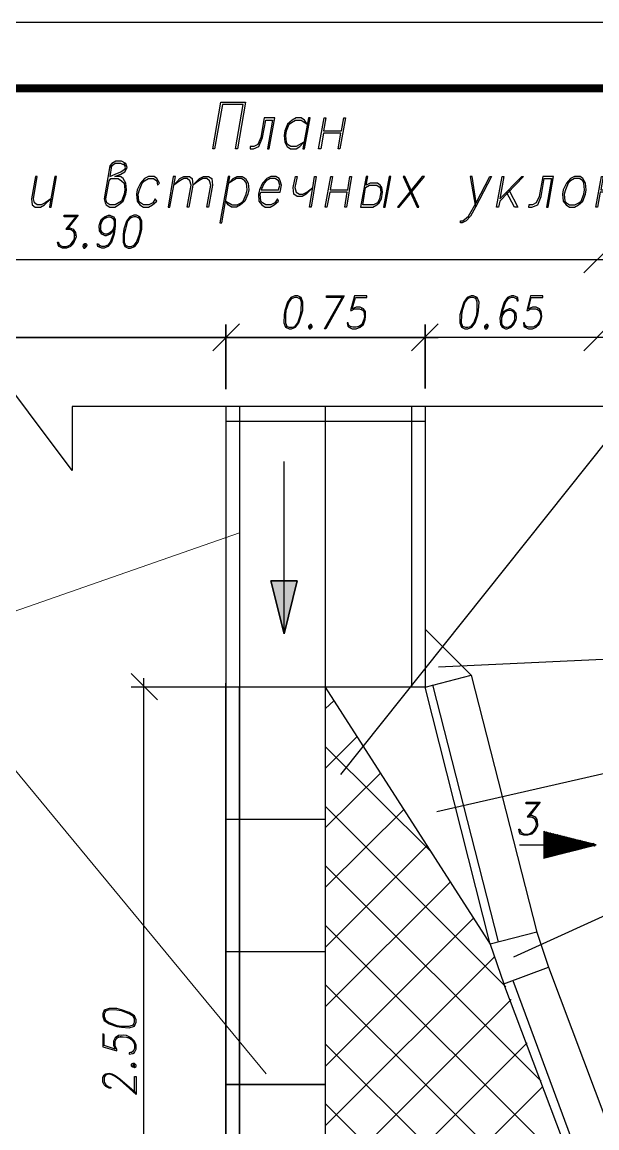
# Model space of a CAD drawing. Header units: millimetres. Extents: x 4241 to 6572, y 870 to 1291.
# Drawn here: x 4898.5 to 4941.8, y 1207.2 to 1290.7 of the extents above; entities that cross this region are included whole.
import ezdxf
from ezdxf.enums import TextEntityAlignment as Align

# ---------------------------------------------------------------- set-up
doc = ezdxf.new("R2010")
doc.units = ezdxf.units.MM
doc.layers.add('_Штамп_рамка', color=7, linetype='Continuous')
doc.layers.add('PDF _0', color=7, linetype='Continuous')
doc.styles.add('Romans_2.5', font='romans.shx', dxfattribs={"width": 0.75, "height": 2.5})

# ---------------------------------------------------------------- blocks, each defined once
blk = doc.blocks.new('*U779')
blk.add_lwpolyline([(0, 0), (0, 420), (1189, 420), (1189, 0), (0, 0)])
at = {"const_width": 0.6}
blk.add_lwpolyline([(20, 5), (20, 415), (1184, 415), (1184, 5), (20, 5)], dxfattribs=at)
at = {"style": 'Romans_2.5', "width": 0.75}
blk.add_attdef('ФОРМАТ', text='', height=2.5, dxfattribs=at).set_placement((1149, 2.5), align=Align.MIDDLE_LEFT)

msp = doc.modelspace()

# ---------------------------------------------------------------- linework, layer by layer
at = {"layer": 'PDF _0', "lineweight": 25}
for points in [[(4913.016, 1281.0936), (4912.889, 1281.0936), (4913.4816, 1284.6074), (4915.3444, 1284.6074), (4914.7517, 1281.0936), (4914.5824, 1281.0936), (4915.175, 1284.438), (4913.6087, 1284.438)], [(4916.9954, 1281.0936), (4917.1224, 1281.0936), (4917.5458, 1283.422), (4916.7414, 1283.422), (4916.4874, 1281.9403), (4916.2757, 1281.4323), (4915.9794, 1281.2629), (4915.6831, 1281.2629), (4915.6831, 1281.0936), (4915.9371, 1281.0936), (4916.3604, 1281.2629), (4916.6144, 1281.9403), (4916.8684, 1283.2527), (4917.3765, 1283.2527)], [(4919.7472, 1281.6016), (4919.1545, 1281.2629), (4918.7735, 1281.2629), (4918.5195, 1281.4323), (4918.4348, 1281.6016), (4918.3925, 1282.1096), (4918.4348, 1282.4483), (4918.6465, 1282.9563), (4918.8158, 1283.0833), (4919.1122, 1283.2527), (4919.5355, 1283.2527), (4920.0012, 1282.9563), (4919.7895, 1283.2527), (4919.5355, 1283.422), (4919.1545, 1283.422), (4918.8582, 1283.2527), (4918.5195, 1282.9563), (4918.3078, 1282.4483), (4918.2655, 1282.1096), (4918.3078, 1281.6016), (4918.4772, 1281.2629), (4918.7312, 1281.0936), (4919.1545, 1281.0936), (4919.4509, 1281.2629)], [(4919.7895, 1281.0936), (4920.2129, 1283.422), (4920.0859, 1283.422), (4919.6625, 1281.0936)], [(4921.0172, 1281.0936), (4920.8479, 1281.0936), (4921.2713, 1283.422), (4921.3983, 1283.422), (4921.2289, 1282.4483), (4922.5836, 1282.4483), (4922.753, 1283.422), (4922.88, 1283.422), (4922.4566, 1281.0936), (4922.3296, 1281.0936), (4922.5413, 1282.279), (4921.2289, 1282.279)], [(4905.4804, 1279.0192), (4905.9461, 1279.1885), (4906.2424, 1279.3579), (4906.4117, 1279.6965), (4906.3271, 1279.9929), (4905.9884, 1280.1622), (4905.565, 1280.1622), (4905.2687, 1279.9929), (4905.0994, 1279.8235), (4904.676, 1277.3258), (4904.7607, 1277.0294), (4904.8454, 1276.8601), (4905.0994, 1276.6908), (4905.4804, 1276.6908), (4905.7767, 1276.8601), (4906.1154, 1277.1564), (4906.3271, 1277.6645), (4906.3694, 1278.0031), (4906.3271, 1278.5112), (4906.1154, 1278.8498), (4905.9037, 1279.0192)], [(4900.6542, 1277.3258), (4900.2309, 1277.0294), (4899.9345, 1276.8601), (4899.6382, 1276.8601), (4899.4265, 1277.0294), (4899.3418, 1277.3258), (4899.6382, 1279.0192), (4899.5112, 1279.0192), (4899.2148, 1277.3258), (4899.2572, 1276.8601), (4899.4688, 1276.6908), (4899.8922, 1276.6908), (4900.1885, 1276.8601), (4900.6542, 1277.3258), (4900.5695, 1276.6908), (4900.6965, 1276.6908), (4901.0776, 1279.0192), (4900.9505, 1279.0192)], [(4905.057, 1278.6805), (4905.184, 1278.8498), (4905.7344, 1278.8498), (4905.9884, 1278.6805), (4906.2001, 1278.5112), (4906.2424, 1278.0031), (4906.2001, 1277.6645), (4905.9884, 1277.1564), (4905.5227, 1276.8601), (4905.0994, 1276.8601), (4904.8877, 1277.0294), (4904.803, 1277.3258)], [(4908.6555, 1277.1564), (4908.5285, 1277.3258), (4908.3591, 1277.0294), (4908.0628, 1276.8601), (4907.6394, 1276.8601), (4907.4278, 1277.0294), (4907.3008, 1277.1564), (4907.2584, 1277.6645), (4907.3431, 1278.0031), (4907.5548, 1278.5112), (4907.7241, 1278.6805), (4908.0205, 1278.8498), (4908.4015, 1278.8498), (4908.6555, 1278.6805), (4908.6978, 1278.3418), (4908.8672, 1278.5112), (4908.6555, 1278.8498), (4908.4438, 1279.0192), (4908.0205, 1279.0192), (4907.7241, 1278.8498), (4907.4278, 1278.5112), (4907.1738, 1278.0031), (4907.1314, 1277.6645), (4907.1738, 1277.1564), (4907.3854, 1276.8601), (4907.6394, 1276.6908), (4908.0205, 1276.6908), (4908.3168, 1276.8601)], [(4909.6292, 1276.6908), (4910.0525, 1279.0192), (4909.8832, 1279.0192), (4909.5022, 1276.6908)], [(4911.0686, 1276.6908), (4910.9416, 1276.6908), (4911.2379, 1278.3418), (4911.1532, 1278.6805), (4910.9416, 1278.8498), (4910.6876, 1278.8498), (4910.3912, 1278.6805), (4909.9255, 1278.3418), (4910.3912, 1278.8498), (4910.6876, 1279.0192), (4911.1109, 1279.0192), (4911.3226, 1278.8498), (4911.3649, 1278.3418)], [(4912.5503, 1276.6908), (4912.4233, 1276.6908), (4912.7196, 1278.3418), (4912.635, 1278.6805), (4912.4233, 1278.8498), (4912.1269, 1278.8498), (4911.8306, 1278.6805), (4911.3649, 1278.3418), (4911.8729, 1278.8498), (4912.1693, 1279.0192), (4912.5503, 1279.0192), (4912.8043, 1278.8498), (4912.8466, 1278.3418)], [(4913.5663, 1275.5054), (4914.159, 1279.0192), (4914.032, 1279.0192), (4913.397, 1275.5054)], [(4913.8627, 1277.1564), (4914.3283, 1276.8601), (4914.7094, 1276.8601), (4915.0057, 1277.0294), (4915.175, 1277.1564), (4915.3867, 1277.6645), (4915.4714, 1278.0031), (4915.4291, 1278.5112), (4915.302, 1278.6805), (4915.048, 1278.8498), (4914.667, 1278.8498), (4914.0743, 1278.5112), (4914.413, 1278.8498), (4914.7094, 1279.0192), (4915.0904, 1279.0192), (4915.3444, 1278.8498), (4915.5561, 1278.5112), (4915.5984, 1278.0031), (4915.5137, 1277.6645), (4915.302, 1277.1564), (4914.9634, 1276.8601), (4914.667, 1276.6908), (4914.286, 1276.6908), (4914.032, 1276.8601)], [(4916.4874, 1277.8338), (4917.9691, 1277.8338), (4918.0538, 1278.3418), (4917.9691, 1278.6805), (4917.8845, 1278.8498), (4917.6305, 1279.0192), (4917.2494, 1279.0192), (4916.9531, 1278.8498), (4916.6144, 1278.5112), (4916.4028, 1278.0031), (4916.3181, 1277.6645), (4916.3604, 1277.1564), (4916.5721, 1276.8601), (4916.8261, 1276.6908), (4917.2071, 1276.6908), (4917.5035, 1276.8601), (4917.8421, 1277.1564), (4917.7575, 1277.3258), (4917.5458, 1277.0294), (4917.2494, 1276.8601), (4916.8684, 1276.8601), (4916.6144, 1277.0294), (4916.4874, 1277.1564), (4916.4451, 1277.6645)], [(4917.8421, 1278.0031), (4917.9268, 1278.3418), (4917.8421, 1278.6805), (4917.5881, 1278.8498), (4917.2071, 1278.8498), (4916.9108, 1278.6805), (4916.7414, 1278.5112), (4916.5298, 1278.0031)], [(4920.4246, 1278.1725), (4919.9165, 1277.6645), (4919.6202, 1277.4951), (4919.2392, 1277.4951), (4918.9852, 1277.6645), (4918.9428, 1278.1725), (4919.1122, 1279.0192), (4919.2392, 1279.0192), (4919.0698, 1278.1725), (4919.1545, 1277.8338), (4919.4085, 1277.6645), (4919.6625, 1277.6645), (4919.9589, 1277.8338), (4920.4246, 1278.1725), (4920.5516, 1279.0192), (4920.6786, 1279.0192), (4920.2976, 1276.6908), (4920.1705, 1276.6908)], [(4921.4829, 1276.6908), (4921.3559, 1276.6908), (4921.7793, 1279.0192), (4921.9063, 1279.0192), (4921.7369, 1278.0031), (4923.0493, 1278.0031), (4923.2187, 1279.0192), (4923.3457, 1279.0192), (4922.9646, 1276.6908), (4922.8376, 1276.6908), (4923.007, 1277.8338), (4921.6946, 1277.8338)], [(4924.4464, 1279.0192), (4924.023, 1276.6908), (4924.9544, 1276.6908), (4925.2507, 1276.8601), (4925.4201, 1277.0294), (4925.5894, 1277.3258), (4925.6741, 1277.8338), (4925.6317, 1278.1725), (4925.5047, 1278.3418), (4925.2931, 1278.5112), (4924.7427, 1278.5112), (4924.4464, 1278.3418), (4924.5734, 1279.0192)], [(4926.3091, 1279.0192), (4926.1821, 1279.0192), (4925.7587, 1276.6908), (4925.8857, 1276.6908)], [(4926.8171, 1276.6908), (4926.9441, 1276.6908), (4928.8492, 1279.0192), (4928.6798, 1279.0192)], [(4928.4258, 1276.6908), (4927.3675, 1279.0192), (4927.2405, 1279.0192), (4928.2988, 1276.6908)], [(4934.522, 1277.3258), (4936.1731, 1279.0192), (4936.3001, 1279.0192), (4934.522, 1277.1564), (4934.4374, 1276.6908), (4934.268, 1276.6908), (4934.6914, 1279.0192), (4934.8184, 1279.0192)], [(4938.0358, 1276.6908), (4938.1628, 1276.6908), (4938.5862, 1279.0192), (4937.7818, 1279.0192), (4937.4855, 1277.4951), (4937.2738, 1277.0294), (4936.9775, 1276.8601), (4936.7235, 1276.8601), (4936.6811, 1276.6908), (4936.9351, 1276.6908), (4937.4008, 1276.8601), (4937.6548, 1277.4951), (4937.8665, 1278.8498), (4938.4168, 1278.8498)], [(4940.1526, 1279.0192), (4939.8562, 1278.8498), (4939.5599, 1278.5112), (4939.3059, 1278.0031), (4939.2635, 1277.6645), (4939.3059, 1277.1564), (4939.5176, 1276.8601), (4939.7716, 1276.6908), (4940.1526, 1276.6908), (4940.4489, 1276.8601), (4940.7876, 1277.1564), (4940.9993, 1277.6645), (4941.0416, 1278.0031), (4940.9993, 1278.5112), (4940.7876, 1278.8498), (4940.5759, 1279.0192)], [(4940.1526, 1278.8498), (4939.8562, 1278.6805), (4939.6869, 1278.5112), (4939.4752, 1278.0031), (4939.3905, 1277.6645), (4939.4329, 1277.1564), (4939.5599, 1277.0294), (4939.7716, 1276.8601), (4940.1949, 1276.8601), (4940.4913, 1277.0294), (4940.6606, 1277.1564), (4940.8723, 1277.6645), (4940.9146, 1278.0031), (4940.8723, 1278.5112), (4940.7876, 1278.6805), (4940.5336, 1278.8498)], [(4941.8883, 1276.6908), (4941.7613, 1276.6908), (4942.1846, 1279.0192), (4942.3116, 1279.0192), (4942.1423, 1278.0031), (4943.4547, 1278.0031), (4943.624, 1279.0192), (4943.751, 1279.0192), (4943.37, 1276.6908), (4943.2007, 1276.6908), (4943.4124, 1277.8338), (4942.1, 1277.8338)], [(4924.404, 1278.1725), (4924.7004, 1278.3418), (4925.2507, 1278.3418), (4925.5047, 1278.1725), (4925.5471, 1277.8338), (4925.4624, 1277.3258), (4925.2931, 1277.0294), (4924.9967, 1276.8601), (4924.1924, 1276.8601)], [(4918.2655, 1244.5163), (4917.2494, 1248.4958), (4919.2392, 1248.4958)], [(4941.1263, 1228.4291), (4940.6183, 1228.8948)], [(4941.5073, 1228.6408), (4941.6343, 1228.5561), (4941.5073, 1228.6408), (4941.6343, 1228.5561)]]:
    msp.add_lwpolyline(points, close=True, dxfattribs=at)
for points in [[(4906.3271, 1279.8235), (4905.9461, 1279.9929), (4905.5227, 1279.9929), (4905.0994, 1279.6965)], [(4905.2264, 1279.8235), (4905.0994, 1279.0192), (4905.5227, 1279.1885), (4905.9461, 1279.3579), (4906.4117, 1279.6965)], [(4906.2424, 1279.5272), (4906.2847, 1279.6965), (4906.2001, 1279.9929)], [(4932.744, 1277.0294), (4933.76, 1279.0192), (4933.887, 1279.0192), (4932.7016, 1276.6908), (4932.3206, 1276.0134), (4931.982, 1275.6747), (4931.6856, 1275.5054), (4931.5586, 1275.5054), (4931.5586, 1275.6747), (4931.7279, 1275.6747), (4932.1513, 1276.0134), (4932.744, 1277.0294), (4932.4476, 1279.0192), (4932.2783, 1279.0192), (4932.7016, 1276.6908)], [(4935.1994, 1278.0031), (4935.8768, 1276.6908), (4935.6228, 1276.6908), (4935.0301, 1277.8338)], [(5011.3597, 1270.8909), (4952.0063, 1270.8909), (4922.499, 1233.8903)], [(4984.2654, 1140.2034), (4984.2654, 1226.524), (4980.286, 1226.524), (4989.0916, 1233.1283), (4984.2654, 1233.1283), (4984.2654, 1261.6619), (4902.2629, 1261.6619), (4902.2629, 1256.8357), (4895.6587, 1265.6414)], [(4919.2392, 1248.4958), (4917.2494, 1248.4958), (4918.2655, 1244.5163), (4919.2392, 1248.4958), (4917.2494, 1248.4958), (4918.2655, 1244.5163), (4918.2655, 1257.5131)], [(4929.7805, 1231.0962), (4989.8113, 1244.8127), (5016.1859, 1244.8127)], [(4929.9076, 1242.0186), (4989.8113, 1244.8127)], [(4935.5804, 1220.1315), (4989.8113, 1244.8127), (4944.259, 1180.8024)], [(4921.3559, 1240.4945), (4933.8024, 1221.1052)], [(4921.3559, 1238.8435), (4922.0333, 1239.4785)], [(4921.3559, 1234.356), (4923.769, 1236.769)], [(4929.3995, 1228.0057), (4921.3559, 1236.007)], [(4921.3559, 1229.8685), (4925.5471, 1234.0173)], [(4934.9877, 1217.8877), (4921.3559, 1231.5195)], [(4921.3559, 1225.381), (4927.2828, 1231.2655)], [(4937.4431, 1231.6889), (4936.5118, 1231.6889), (4936.5118, 1231.8159), (4937.5702, 1231.8159), (4936.7235, 1230.7152)], [(4937.4855, 1231.8159), (4936.5965, 1230.7152), (4936.8928, 1230.7152), (4937.1468, 1230.5882), (4937.2738, 1230.2495)], [(4936.7235, 1230.8422), (4936.9351, 1230.8422), (4937.1891, 1230.7152), (4937.3161, 1230.5035), (4937.3585, 1230.1225), (4937.3585, 1229.9955), (4937.1891, 1229.6568), (4936.9351, 1229.4028), (4936.6388, 1229.3181), (4936.3424, 1229.3181), (4936.0884, 1229.4028), (4936.0038, 1229.5298), (4935.9614, 1229.7838), (4936.0461, 1229.7838), (4936.1308, 1229.5298), (4936.3848, 1229.4028), (4936.6811, 1229.4028), (4936.9775, 1229.5298), (4937.2315, 1229.9108)], [(4936.9775, 1230.7152), (4937.2315, 1230.5035), (4937.2738, 1230.1225), (4937.2315, 1229.9955), (4937.1045, 1229.6568), (4936.7658, 1229.4028)], [(4936.3001, 1229.4028), (4936.0461, 1229.6568)], [(4937.8242, 1227.5824), (4941.8036, 1228.5984), (4937.8242, 1229.5721)], [(4937.8665, 1227.5824), (4937.8665, 1229.6145), (4939.4752, 1228.0057)], [(4937.8665, 1229.5298), (4939.4329, 1228.0057)], [(4937.9088, 1229.5721), (4939.5176, 1228.0057)], [(4937.9935, 1229.5721), (4939.5599, 1228.0057), (4938.0358, 1229.5721)], [(4938.1205, 1229.5298), (4939.6022, 1228.0481)], [(4938.1628, 1229.5298), (4939.6446, 1228.0481)], [(4937.8665, 1229.4875), (4939.3905, 1227.9634)], [(4937.8665, 1229.4451), (4939.3482, 1227.9634)], [(4937.8665, 1229.3605), (4939.3059, 1227.9634), (4937.8665, 1229.4028)], [(4937.8665, 1229.3181), (4939.2635, 1227.9211)], [(4937.8665, 1229.2758), (4939.2212, 1227.9211)], [(4937.8665, 1229.2335), (4939.1789, 1227.9211)], [(4937.8665, 1229.1911), (4939.1365, 1227.9211)], [(4937.8665, 1229.1488), (4939.0942, 1227.9211)], [(4937.8665, 1229.1065), (4939.0942, 1227.8787)], [(4937.8665, 1229.0641), (4939.0519, 1227.8787)], [(4937.8665, 1229.0218), (4939.0095, 1227.8787)], [(4937.8665, 1228.9794), (4938.9672, 1227.8787)], [(4937.8665, 1228.9371), (4938.9249, 1227.8787)], [(4937.8665, 1228.8948), (4938.8825, 1227.8364)], [(4937.8665, 1228.7678), (4938.8402, 1227.8364), (4937.8665, 1228.8101)], [(4937.8665, 1228.7254), (4938.7979, 1227.8364)], [(4937.8665, 1228.6831), (4938.7555, 1227.8364)], [(4938.2475, 1229.4875), (4939.6869, 1228.0481)], [(4938.2898, 1229.4875), (4939.7292, 1228.0481)], [(4938.3322, 1229.4875), (4939.7716, 1228.0481)], [(4938.4168, 1229.4451), (4939.7716, 1228.0904)], [(4938.4592, 1229.4451), (4939.8139, 1228.0904)], [(4938.5439, 1229.4451), (4939.8562, 1228.0904)], [(4938.5862, 1229.4028), (4939.8986, 1228.0904)], [(4938.6285, 1229.4028), (4939.9409, 1228.1327)], [(4938.7132, 1229.4028), (4939.9832, 1228.1327)], [(4938.7555, 1229.3605), (4940.0256, 1228.1327), (4938.8402, 1229.3605)], [(4938.8825, 1229.3605), (4940.0679, 1228.1327)], [(4938.9249, 1229.3181), (4940.1102, 1228.1751)], [(4939.0095, 1229.3181), (4940.1526, 1228.1751)], [(4939.0519, 1229.3181), (4940.1949, 1228.1751)], [(4939.1365, 1229.2758), (4940.2372, 1228.1751)], [(4939.1789, 1229.2758), (4940.2796, 1228.1751)], [(4939.2635, 1229.2335), (4940.2796, 1228.2174)], [(4939.3059, 1229.2335), (4940.3219, 1228.2174)], [(4939.3482, 1229.2335), (4940.3642, 1228.2174)], [(4939.4329, 1229.1911), (4940.4066, 1228.2174)], [(4939.4752, 1229.1911), (4940.4489, 1228.2174)], [(4939.5599, 1229.1911), (4940.4913, 1228.2598), (4939.6022, 1229.1488)], [(4939.6446, 1229.1488), (4940.5336, 1228.2598)], [(4939.7292, 1229.1488), (4940.5759, 1228.2598)], [(4939.7716, 1229.1065), (4940.6183, 1228.3021)], [(4939.8562, 1229.1065), (4940.6606, 1228.3021)], [(4939.8986, 1229.1065), (4940.7029, 1228.3021)], [(4939.9832, 1229.0641), (4940.7453, 1228.3021), (4940.0256, 1229.0641)], [(4940.0679, 1229.0218), (4940.7876, 1228.3444)], [(4940.1526, 1229.0218), (4940.8299, 1228.3444)], [(4940.1949, 1229.0218), (4940.8723, 1228.3444)], [(4940.2796, 1228.9794), (4940.9146, 1228.3444)], [(4940.3219, 1228.9794), (4940.9569, 1228.3444)], [(4940.3642, 1228.9794), (4940.9569, 1228.3868)], [(4940.4489, 1228.9371), (4940.9993, 1228.3868)], [(4940.4913, 1228.9371), (4941.0416, 1228.3868)], [(4940.5759, 1228.9371), (4941.0839, 1228.3868)], [(4940.6606, 1228.8948), (4941.1686, 1228.4291)], [(4941.2109, 1228.4291), (4940.7453, 1228.8948), (4941.2109, 1228.4291), (4940.7876, 1228.8524)], [(4941.2533, 1228.4291), (4940.8723, 1228.8524), (4941.2533, 1228.4291)], [(4940.9146, 1228.8524), (4941.2956, 1228.4714)], [(4941.3379, 1228.4714), (4940.9993, 1228.8101), (4941.3379, 1228.4714)], [(4941.0416, 1228.8101), (4941.3803, 1228.4714)], [(4941.4226, 1228.4714), (4941.0839, 1228.7678), (4941.4226, 1228.4714)], [(4941.1686, 1228.7678), (4941.465, 1228.4714)], [(4941.465, 1228.5138), (4941.2109, 1228.7678), (4941.465, 1228.5138)], [(4941.2956, 1228.7254), (4941.5073, 1228.5138)], [(4941.5496, 1228.5138), (4941.3379, 1228.7254), (4941.5496, 1228.5138)], [(4941.3803, 1228.7254), (4941.592, 1228.5138), (4941.465, 1228.6831), (4941.6343, 1228.5138), (4941.465, 1228.6831), (4941.6343, 1228.5138)], [(4941.6343, 1228.5138), (4941.465, 1228.6831), (4941.6343, 1228.5138)], [(4941.465, 1228.6831), (4941.592, 1228.5138)], [(4941.5073, 1228.6831), (4941.719, 1228.5138), (4941.592, 1228.6831)], [(4941.5496, 1228.7254), (4941.719, 1228.5561)], [(4921.3559, 1220.8512), (4929.0609, 1228.5561)], [(4936.0038, 1228.5984), (4941.8036, 1228.5984), (4939.8986, 1228.5984)], [(4937.8665, 1228.6408), (4938.7132, 1227.7941)], [(4937.8665, 1228.5984), (4938.6709, 1227.7941)], [(4937.8665, 1228.5561), (4938.6285, 1227.7941)], [(4937.8665, 1228.5138), (4938.5862, 1227.7941)], [(4937.8665, 1228.4714), (4938.5862, 1227.7517)], [(4937.8665, 1228.4291), (4938.5439, 1227.7517)], [(4937.8665, 1228.3868), (4938.5015, 1227.7517)], [(4937.8665, 1228.3444), (4938.4592, 1227.7517)], [(4937.8665, 1228.3021), (4938.4168, 1227.7517)], [(4937.8665, 1228.2174), (4938.3745, 1227.7094), (4937.8665, 1228.2598)], [(4937.8665, 1228.1751), (4938.3322, 1227.7094)], [(4937.8665, 1228.0904), (4938.2898, 1227.7094)], [(4937.8665, 1228.0481), (4938.2475, 1227.7094)], [(4937.8665, 1228.0057), (4938.2052, 1227.6671)], [(4937.8665, 1227.9634), (4938.1628, 1227.6671)], [(4937.8665, 1227.8787), (4938.1205, 1227.6671), (4937.8665, 1227.9211)], [(4937.8665, 1227.8364), (4938.0782, 1227.6247)], [(4941.6766, 1228.5138), (4941.5073, 1228.6408), (4941.6766, 1228.5138)], [(4941.592, 1228.6408), (4941.6766, 1228.5561)], [(4937.6548, 1210.7755), (4921.3559, 1227.032)], [(4937.8665, 1227.7941), (4938.0358, 1227.6247)], [(4937.8665, 1227.7517), (4937.9935, 1227.6247)], [(4937.8665, 1227.7094), (4937.9512, 1227.6247)], [(4937.8665, 1227.6671), (4937.9088, 1227.6247)], [(4937.8665, 1227.6247), (4937.9088, 1227.5824)], [(4921.3559, 1216.3637), (4930.7966, 1225.8043)], [(4921.3559, 1211.8762), (4932.5746, 1223.0949)], [(4940.2796, 1203.6209), (4921.3559, 1222.5446)], [(4921.3559, 1207.3887), (4934.141, 1220.1738)], [(4941.8883, 1197.567), (4940.6183, 1198.8371), (4921.3559, 1218.0571)], [(4921.3559, 1202.9012), (4935.3687, 1216.914)], [(4921.3559, 1198.4137), (4936.5965, 1213.6542)], [(4941.8883, 1193.0795), (4937.4855, 1197.4824), (4921.3559, 1213.5696)], [(4921.3559, 1193.9262), (4937.7818, 1210.3521)], [(4941.8883, 1188.592), (4934.3527, 1196.1276), (4921.3559, 1209.0821)]]:
    msp.add_lwpolyline(points, dxfattribs=at)
at = {"layer": 'PDF _0', "color": 5, "lineweight": 25}
for points in [[(4902.6016, 1275.9711), (4901.6702, 1275.9711), (4901.6702, 1276.0981), (4902.7286, 1276.0981), (4901.8819, 1275.0397)], [(4902.6439, 1276.0981), (4901.7972, 1275.0397), (4902.0936, 1275.0397), (4902.3476, 1274.9127), (4902.4746, 1274.5317)], [(4905.3957, 1274.9127), (4905.1417, 1274.6587), (4904.8454, 1274.5317), (4904.7607, 1274.5317), (4904.5067, 1274.6587), (4904.3373, 1274.9127), (4904.295, 1275.2514), (4904.3373, 1275.3784), (4904.4643, 1275.7594), (4904.7183, 1275.9711), (4905.0147, 1276.0981), (4905.0994, 1276.0981), (4905.3957, 1275.9711), (4905.5227, 1275.7594), (4905.5227, 1275.2514), (4905.438, 1274.6587), (4905.2264, 1274.066), (4904.9724, 1273.7273), (4904.676, 1273.6003), (4904.5067, 1273.6003), (4904.2103, 1273.7273), (4904.168, 1273.939), (4904.2527, 1273.939), (4904.3373, 1273.7273)], [(4904.676, 1274.6587), (4904.422, 1274.9127), (4904.422, 1275.2514), (4904.422, 1275.3784), (4904.5913, 1275.7594), (4904.8877, 1275.9711)], [(4904.422, 1275.5054), (4904.676, 1275.8441), (4905.0147, 1275.9711), (4905.0994, 1275.9711), (4905.3534, 1275.8441), (4905.4804, 1275.5054)], [(4905.184, 1275.9711), (4905.438, 1275.7594), (4905.438, 1275.2514), (4905.3534, 1274.6587), (4905.1417, 1274.066), (4904.8877, 1273.7273)], [(4906.7081, 1275.9711), (4906.4541, 1275.6324), (4906.2847, 1275.0397), (4906.2001, 1274.6587), (4906.2001, 1274.066), (4906.3271, 1273.7273)], [(4907.3431, 1275.8441), (4907.0891, 1275.9711), (4906.9198, 1275.9711), (4906.5811, 1275.8441)], [(4906.8774, 1273.7273), (4907.1314, 1274.066), (4907.3431, 1274.6587), (4907.4278, 1275.0397), (4907.4278, 1275.6324), (4907.3008, 1275.9711)], [(4901.9242, 1275.1244), (4902.0936, 1275.1244), (4902.3476, 1275.0397), (4902.5169, 1274.7857), (4902.5593, 1274.447), (4902.5169, 1274.32), (4902.3476, 1273.939), (4902.1359, 1273.7273), (4901.8396, 1273.6003), (4901.5432, 1273.6003), (4901.2892, 1273.7273), (4901.2046, 1273.8543), (4901.1622, 1274.066), (4901.2469, 1274.066), (4901.2892, 1273.8543), (4901.5432, 1273.7273), (4901.8396, 1273.7273), (4902.1359, 1273.8543), (4902.3899, 1274.193)], [(4902.1783, 1275.0397), (4902.4323, 1274.7857), (4902.4323, 1274.447), (4902.4323, 1274.32), (4902.2629, 1273.939), (4901.9242, 1273.7273)], [(4905.438, 1275.1244), (4905.184, 1274.7857), (4904.8877, 1274.6587), (4904.7607, 1274.6587), (4904.5067, 1274.7857), (4904.3797, 1275.1244)], [(4905.438, 1275.2514), (4905.311, 1274.9127), (4904.9724, 1274.6587)], [(4901.4586, 1273.7273), (4901.2046, 1273.939)], [(4905.0147, 1273.8543), (4904.7183, 1273.7273), (4904.5067, 1273.7273), (4904.2527, 1273.8543)], [(4906.2424, 1273.8543), (4906.4964, 1273.7273), (4906.7081, 1273.7273), (4907.0044, 1273.8543)], [(4940.8723, 1271.7376), (4942.862, 1273.7273)], [(4942.862, 1272.7113), (4863.1879, 1272.7113)], [(4918.8582, 1269.8749), (4918.6042, 1269.5362), (4918.3925, 1268.9012), (4918.3502, 1268.5625), (4918.3502, 1267.9698), (4918.4772, 1267.6311)], [(4919.4932, 1269.7479), (4919.2392, 1269.8749), (4919.0698, 1269.8749), (4918.7312, 1269.7479)], [(4919.0275, 1267.6311), (4919.2815, 1267.9698), (4919.4932, 1268.5625), (4919.5355, 1268.9012), (4919.5779, 1269.5362), (4919.4509, 1269.8749)], [(4922.6683, 1269.8749), (4921.4406, 1269.8749), (4921.4406, 1270.0019), (4922.7953, 1270.0019), (4921.3983, 1267.5041), (4921.3136, 1267.5041), (4922.7106, 1270.0019)], [(4924.277, 1268.0968), (4924.023, 1267.7158), (4923.6843, 1267.6311), (4923.4303, 1267.6311), (4923.134, 1267.7158), (4923.0916, 1267.9698), (4923.007, 1267.9698), (4923.0493, 1267.7158), (4923.134, 1267.6311), (4923.388, 1267.5041), (4923.6843, 1267.5041), (4923.9807, 1267.6311), (4924.2347, 1267.8428), (4924.3617, 1268.2238), (4924.404, 1268.4355), (4924.404, 1268.8165), (4924.2347, 1269.0282), (4923.9807, 1269.1552), (4923.6843, 1269.1552), (4923.388, 1269.0282), (4923.642, 1269.8749), (4924.4887, 1269.8749), (4924.4887, 1270.0019), (4923.5573, 1270.0019), (4923.261, 1268.9012), (4923.3457, 1268.9012), (4923.5573, 1269.0282), (4923.9383, 1269.0282), (4924.2347, 1268.9012), (4924.3617, 1268.5625)], [(4932.1513, 1269.8749), (4931.8973, 1269.5362), (4931.6856, 1268.9012), (4931.6433, 1268.5625), (4931.6009, 1267.9698), (4931.7279, 1267.6311)], [(4932.7863, 1269.7479), (4932.5323, 1269.8749), (4932.3206, 1269.8749), (4932.0243, 1269.7479)], [(4932.3206, 1267.6311), (4932.5746, 1267.9698), (4932.7863, 1268.5625), (4932.8287, 1268.9012), (4932.8287, 1269.5362), (4932.7016, 1269.8749)], [(4935.7498, 1269.8749), (4935.8344, 1269.6209), (4935.9191, 1269.6209), (4935.8768, 1269.8749), (4935.5804, 1270.0019), (4935.4111, 1270.0019), (4935.1147, 1269.8749), (4934.8607, 1269.5362), (4934.649, 1268.9012), (4934.522, 1268.3085), (4934.5644, 1267.8428), (4934.6914, 1267.6311), (4934.9454, 1267.5041), (4935.0724, 1267.5041), (4935.3687, 1267.6311), (4935.5804, 1267.8428), (4935.7498, 1268.2238), (4935.7921, 1268.3085), (4935.7498, 1268.6895), (4935.5804, 1268.9012), (4935.3264, 1269.0282), (4935.2417, 1269.0282), (4934.9454, 1268.9012), (4934.6914, 1268.6895)], [(4935.1994, 1269.8749), (4934.9454, 1269.5362), (4934.7337, 1268.9012), (4934.649, 1268.3085), (4934.649, 1267.8428), (4934.9031, 1267.6311)], [(4935.8344, 1269.7479), (4935.5804, 1269.8749), (4935.3687, 1269.8749), (4935.0724, 1269.7479)], [(4937.5278, 1268.0968), (4937.2738, 1267.7158), (4936.9775, 1267.6311), (4936.6811, 1267.6311), (4936.4271, 1267.7158), (4936.3848, 1267.9698), (4936.3001, 1267.9698), (4936.3424, 1267.7158), (4936.4271, 1267.6311), (4936.6811, 1267.5041), (4936.9775, 1267.5041), (4937.2738, 1267.6311), (4937.4855, 1267.8428), (4937.6548, 1268.2238), (4937.6972, 1268.4355), (4937.6548, 1268.8165), (4937.5278, 1269.0282), (4937.2738, 1269.1552), (4936.9775, 1269.1552), (4936.6811, 1269.0282), (4936.8928, 1269.8749), (4937.7818, 1269.8749), (4937.7818, 1270.0019), (4936.8505, 1270.0019), (4936.5541, 1268.9012), (4936.6388, 1268.9012), (4936.8505, 1269.0282), (4937.2315, 1269.0282), (4937.4855, 1268.9012), (4937.6125, 1268.5625)], [(4924.0653, 1269.0282), (4924.277, 1268.8165), (4924.3194, 1268.4355), (4924.277, 1268.2238), (4924.1077, 1267.8428), (4923.8113, 1267.6311)], [(4935.7074, 1268.4355), (4935.5804, 1268.8165), (4935.3264, 1268.9012), (4935.1994, 1268.9012), (4934.9031, 1268.8165), (4934.649, 1268.4355)], [(4935.1147, 1268.9012), (4934.7761, 1268.6895), (4934.649, 1268.3085)], [(4935.1571, 1267.6311), (4935.4957, 1267.8428), (4935.6651, 1268.2238), (4935.6651, 1268.3085), (4935.6651, 1268.6895), (4935.4111, 1268.9012)], [(4937.3161, 1269.0282), (4937.5702, 1268.8165), (4937.6125, 1268.4355), (4937.5702, 1268.2238), (4937.4008, 1267.8428), (4937.0621, 1267.6311)], [(4927.8755, 1265.8531), (4929.8652, 1267.8851)], [(4934.6067, 1268.0968), (4934.7337, 1267.7158), (4934.9877, 1267.6311), (4935.0724, 1267.6311), (4935.3687, 1267.7158), (4935.6228, 1268.0968)], [(4940.8723, 1265.8531), (4942.862, 1267.8851)], [(4918.3925, 1267.7158), (4918.6465, 1267.6311), (4918.8582, 1267.6311), (4919.1545, 1267.7158)], [(4923.3033, 1267.6311), (4923.0916, 1267.8428)], [(4931.6856, 1267.7158), (4931.9396, 1267.6311), (4932.109, 1267.6311), (4932.4476, 1267.7158)], [(4936.5965, 1267.6311), (4936.3424, 1267.8428)], [(4942.862, 1266.8691), (4862.5529, 1266.8691), (4929.8652, 1266.8691)], [(4908.6978, 1239.5208), (4906.7081, 1241.5105)], [(4913.8627, 1240.4945), (4906.7081, 1240.4945)], [(4907.6818, 1189.4811), (4907.6818, 1241.1719)], [(4906.9621, 1215.6016), (4906.5811, 1215.8557), (4905.9884, 1216.0673), (4905.6497, 1216.1097), (4905.057, 1216.152), (4904.676, 1216.025)], [(4904.803, 1216.0673), (4904.676, 1215.8133), (4904.676, 1215.644), (4904.803, 1215.3053)], [(4904.676, 1215.4323), (4905.057, 1215.1783), (4905.6497, 1214.9666), (4905.9884, 1214.9243), (4906.5811, 1214.9243), (4906.9621, 1215.0513)], [(4906.8351, 1214.9666), (4906.9621, 1215.2206), (4906.9621, 1215.4323), (4906.8351, 1215.7287)], [(4906.4964, 1214.0776), (4906.8351, 1213.8236), (4906.9621, 1213.5272), (4906.9621, 1213.2309), (4906.8351, 1212.9769), (4906.5811, 1212.8922), (4906.5811, 1212.8076), (4906.8351, 1212.8499), (4906.9621, 1212.9346), (4907.0891, 1213.1886), (4907.0891, 1213.4849), (4906.9621, 1213.7813), (4906.7081, 1214.0353), (4906.3694, 1214.2046), (4906.1154, 1214.2469), (4905.7767, 1214.2046), (4905.5227, 1214.0353), (4905.3957, 1213.7813), (4905.3957, 1213.4849), (4905.5227, 1213.1886), (4904.676, 1213.4426), (4904.676, 1214.2893), (4904.5913, 1214.3316), (4904.5913, 1213.3579), (4905.6497, 1213.0616), (4905.6497, 1213.1886), (4905.5227, 1213.4002), (4905.5227, 1213.7813), (4905.6497, 1214.0353), (4905.9884, 1214.1623)], [(4905.5227, 1213.8659), (4905.7767, 1214.1199), (4906.1154, 1214.1199), (4906.3694, 1214.0776), (4906.7081, 1213.9506), (4906.9621, 1213.6119)], [(4906.9621, 1213.1462), (4906.7081, 1212.8922)], [(4906.9621, 1209.8865), (4906.9621, 1211.1142), (4907.0891, 1211.1142), (4907.0891, 1209.7594), (4905.8614, 1210.8602), (4905.5227, 1211.1142), (4905.2687, 1211.2412), (4905.057, 1211.2835), (4904.803, 1211.2412), (4904.676, 1211.0718), (4904.676, 1210.6908), (4904.803, 1210.4791), (4905.057, 1210.3098), (4905.184, 1210.3098), (4905.184, 1210.2251), (4905.057, 1210.2251), (4904.803, 1210.3521), (4904.676, 1210.4791), (4904.5913, 1210.6908), (4904.5913, 1211.0718), (4904.676, 1211.2412), (4904.803, 1211.3258), (4905.057, 1211.3682), (4905.2687, 1211.3258), (4905.5227, 1211.1988), (4905.8614, 1210.9448), (4907.0891, 1209.8865)]]:
    msp.add_lwpolyline(points, dxfattribs=at)
for points in [[(4906.9198, 1276.0981), (4906.6234, 1275.9711), (4906.3694, 1275.6324), (4906.1577, 1275.0397), (4906.1154, 1274.6587), (4906.1154, 1274.066), (4906.2424, 1273.7273), (4906.4964, 1273.6003), (4906.6657, 1273.6003), (4907.0044, 1273.7273), (4907.2584, 1274.066), (4907.4278, 1274.6587), (4907.5124, 1275.0397), (4907.5124, 1275.6324), (4907.3854, 1275.9711), (4907.1314, 1276.0981)], [(4903.2366, 1273.939), (4903.1096, 1273.8543), (4903.0673, 1273.7273), (4903.152, 1273.6003), (4903.2366, 1273.6003), (4903.3636, 1273.7273), (4903.406, 1273.8543), (4903.3213, 1273.939)], [(4903.1943, 1273.8543), (4903.1943, 1273.7273), (4903.279, 1273.7273), (4903.279, 1273.8543)], [(4919.0698, 1270.0019), (4918.7735, 1269.8749), (4918.5195, 1269.5362), (4918.3078, 1268.9012), (4918.2655, 1268.5625), (4918.2231, 1267.9698), (4918.3502, 1267.6311), (4918.6465, 1267.5041), (4918.8158, 1267.5041), (4919.1122, 1267.6311), (4919.3662, 1267.9698), (4919.5779, 1268.5625), (4919.6625, 1268.9012), (4919.6625, 1269.5362), (4919.5355, 1269.8749), (4919.2815, 1270.0019)], [(4932.363, 1270.0019), (4932.0666, 1269.8749), (4931.8126, 1269.5362), (4931.6009, 1268.9012), (4931.5163, 1268.5625), (4931.5163, 1267.9698), (4931.6433, 1267.6311), (4931.8973, 1267.5041), (4932.109, 1267.5041), (4932.4053, 1267.6311), (4932.6593, 1267.9698), (4932.871, 1268.5625), (4932.9133, 1268.9012), (4932.9557, 1269.5362), (4932.8287, 1269.8749), (4932.5323, 1270.0019)], [(4914.8787, 1267.8851), (4912.889, 1265.8531)], [(4913.8627, 1267.8428), (4913.8627, 1262.9743)], [(4920.2129, 1267.8428), (4920.0859, 1267.7158), (4920.0859, 1267.6311), (4920.1705, 1267.5041), (4920.2552, 1267.5041), (4920.3822, 1267.6311), (4920.3822, 1267.7158), (4920.2976, 1267.8428)], [(4920.2129, 1267.7158), (4920.1705, 1267.6311), (4920.2552, 1267.6311), (4920.2976, 1267.7158)], [(4928.8915, 1267.8428), (4928.8915, 1263.0166)], [(4933.506, 1267.8428), (4933.379, 1267.7158), (4933.379, 1267.6311), (4933.4213, 1267.5041), (4933.5483, 1267.5041), (4933.633, 1267.6311), (4933.6753, 1267.7158), (4933.5907, 1267.8428)], [(4933.4637, 1267.7158), (4933.4637, 1267.6311), (4933.5483, 1267.6311), (4933.5907, 1267.7158)], [(4904.5913, 1215.644), (4904.676, 1215.3476), (4905.057, 1215.0936), (4905.6497, 1214.882), (4905.9884, 1214.8396), (4906.5811, 1214.7973), (4906.9621, 1214.9243), (4907.0891, 1215.2206), (4907.0891, 1215.39), (4906.9621, 1215.6863), (4906.5811, 1215.9403), (4905.9884, 1216.152), (4905.6497, 1216.2367), (4905.057, 1216.2367), (4904.676, 1216.1097), (4904.5913, 1215.8557)], [(4906.7081, 1211.9185), (4906.8351, 1211.8339), (4906.9621, 1211.7915), (4907.0891, 1211.8762), (4907.0891, 1211.9609), (4906.9621, 1212.0879), (4906.8351, 1212.0879), (4906.7081, 1212.0455)], [(4906.8351, 1211.9185), (4906.9621, 1211.8762), (4906.9621, 1212.0032), (4906.8351, 1212.0032)]]:
    msp.add_lwpolyline(points, close=True, dxfattribs=at)
at = {"layer": 'PDF _0', "lineweight": 30}
for points in [[(4913.8627, 1261.6619), (4913.8627, 1140.2034)], [(4928.8915, 1261.6619), (4928.8915, 1240.4945), (4913.8627, 1240.4945)], [(4914.8787, 1261.6619), (4914.8787, 1140.2034)], [(4921.3559, 1261.6619), (4921.3559, 1118.655)], [(4927.8755, 1261.6619), (4927.8755, 1240.4945)], [(4928.8915, 1260.5189), (4913.8627, 1260.5189)], [(4932.363, 1241.3835), (4928.8915, 1244.855)], [(4913.8627, 1118.655), (4913.8627, 1240.7909)], [(4914.8787, 1118.655), (4914.8787, 1240.4945)], [(4929.4419, 1240.6639), (4934.395, 1221.2745)], [(4921.3559, 1230.5035), (4913.8627, 1230.5035)], [(4937.3161, 1221.9942), (4938.2052, 1219.3694)], [(4921.3559, 1220.5125), (4913.8627, 1220.5125)], [(4933.8024, 1221.1052), (4934.8184, 1218.0994)], [(4935.4957, 1218.3534), (4942.4387, 1199.5991)]]:
    msp.add_lwpolyline(points, dxfattribs=at)
at = {"layer": 'PDF _0', "lineweight": 13}
for points in [[(4914.8787, 1252.1366), (4896.2091, 1245.617), (4865.6857, 1245.617)], [(4916.9108, 1211.3258), (4897.8601, 1234.356), (4865.3893, 1234.356)]]:
    msp.add_lwpolyline(points, dxfattribs=at)
at = {"layer": 'PDF _0', "lineweight": 30}
for points in [[(4932.363, 1241.3835), (4937.3161, 1221.9942), (4933.8024, 1221.1052), (4928.8915, 1240.4945)], [(4938.2052, 1219.3694), (4945.2327, 1200.6575), (4941.8883, 1199.3874), (4934.8184, 1218.0994)], [(4913.8627, 1210.5215), (4921.3559, 1210.5215)]]:
    msp.add_lwpolyline(points, close=True, dxfattribs=at)
at = {"layer": 'PDF _0', "transparency": 33554559}
msp.add_solid([(4917.2494, 1248.4958), (4919.2392, 1248.4958), (4918.2655, 1244.5163)], dxfattribs=at)

# ---------------------------------------------------------------- block references
at = {"layer": '_Штамп_рамка'}
msp.add_blockref('*U779', (4819.0524, 870.6532), dxfattribs=at)

doc.saveas('drawing.dxf')
